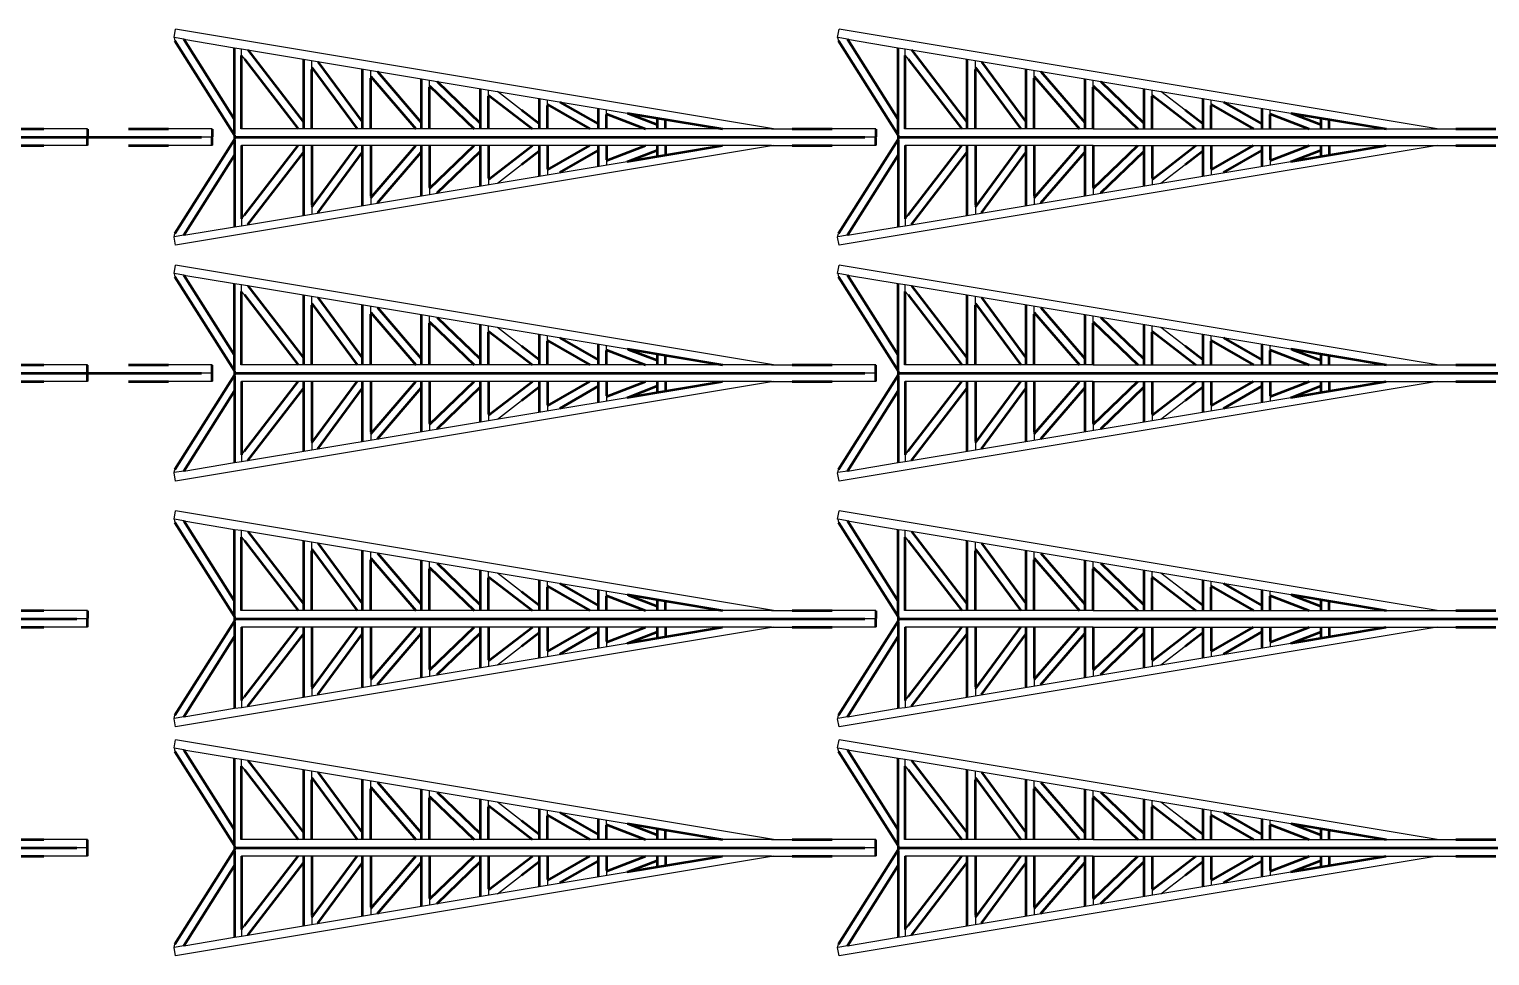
# Model space of a CAD drawing. Header units: centimetres. Extents: x 87 to 195, y 102 to 162.
# Drawn here: x 134.23 to 146.21, y 109.05 to 116.65 of the extents above; entities that cross this region are included whole.
import ezdxf

# ---------------------------------------------------------------- set-up
doc = ezdxf.new("R2010")
doc.units = ezdxf.units.CM

msp = doc.modelspace()

# ---------------------------------------------------------------- linework, layer by layer
for p, q in [((135.418, 116.584), (135.429, 116.651)), ((135.418, 116.584), (135.424, 116.555)), ((135.418, 116.582), (135.418, 116.582)), ((135.497, 116.569), (135.418, 116.582)), ((140.333, 115.834), (135.429, 116.651)), ((135.497, 116.569), (135.914, 116.499)), ((140.859, 116.584), (140.871, 116.651)), ((140.859, 116.584), (140.866, 116.555)), ((140.86, 116.582), (140.86, 116.582)), ((140.939, 116.569), (140.86, 116.582)), ((145.775, 115.834), (140.871, 116.651)), ((140.939, 116.569), (141.356, 116.499)), ((135.914, 116.499), (135.971, 116.491)), ((135.971, 116.436), (135.971, 116.491)), ((135.971, 116.491), (139.134, 115.964)), ((135.971, 116.436), (135.994, 116.406)), ((136.021, 116.483), (136.023, 116.481)), ((141.356, 116.499), (141.413, 116.491)), ((141.413, 116.436), (141.413, 116.491)), ((141.413, 116.491), (144.576, 115.964)), ((141.413, 116.436), (141.436, 116.406)), ((141.463, 116.483), (141.465, 116.481)), ((136.478, 116.405), (136.478, 116.407)), ((136.546, 116.322), (136.546, 116.396)), ((136.595, 116.388), (136.596, 116.385)), ((136.961, 116.325), (136.961, 116.326)), ((137.03, 116.249), (137.03, 116.315)), ((137.083, 116.306), (137.085, 116.304)), ((141.919, 116.405), (141.919, 116.407)), ((141.988, 116.322), (141.988, 116.396)), ((142.036, 116.388), (142.038, 116.385)), ((142.403, 116.325), (142.403, 116.326)), ((142.471, 116.249), (142.471, 116.315)), ((142.524, 116.306), (142.526, 116.304)), ((137.445, 116.244), (137.445, 116.246)), ((137.513, 116.176), (137.513, 116.234)), ((137.573, 116.224), (137.575, 116.222)), ((142.886, 116.244), (142.886, 116.246)), ((142.955, 116.176), (142.955, 116.234)), ((143.015, 116.224), (143.017, 116.222)), ((137.928, 116.163), (137.928, 116.165)), ((137.997, 116.102), (137.997, 116.154)), ((138.069, 116.142), (138.267, 115.989)), ((138.412, 116.083), (138.412, 116.085)), ((138.481, 116.027), (138.481, 116.073)), ((138.577, 116.057), (138.582, 116.054)), ((143.37, 116.163), (143.37, 116.165)), ((143.439, 116.102), (143.439, 116.154)), ((143.51, 116.142), (143.709, 115.989)), ((143.854, 116.083), (143.854, 116.085)), ((143.922, 116.027), (143.922, 116.073)), ((144.019, 116.057), (144.023, 116.054)), ((138.896, 116.002), (138.896, 116.004)), ((138.964, 115.952), (138.964, 115.993)), ((139.134, 115.964), (139.143, 115.961)), ((144.337, 116.002), (144.337, 116.004)), ((144.406, 115.952), (144.406, 115.993)), ((144.576, 115.964), (144.585, 115.961)), ((134.707, 115.834), (134.35, 115.834)), ((134.707, 115.831), (134.707, 115.834)), ((135.73, 115.834), (135.373, 115.834)), ((135.73, 115.831), (135.73, 115.834)), ((135.971, 115.831), (135.971, 115.834)), ((137.388, 115.834), (135.971, 115.834)), ((137.4, 115.834), (137.388, 115.834)), ((140.316, 115.834), (137.4, 115.834)), ((137.513, 115.834), (137.511, 115.834)), ((140.316, 115.834), (140.485, 115.834)), ((141.171, 115.834), (140.814, 115.834)), ((141.171, 115.831), (141.171, 115.834)), ((141.413, 115.831), (141.413, 115.834)), ((142.83, 115.834), (141.413, 115.834)), ((142.841, 115.834), (142.83, 115.834)), ((142.952, 115.834), (142.841, 115.834)), ((142.955, 115.834), (142.952, 115.834)), ((142.955, 115.834), (145.758, 115.834)), ((145.758, 115.834), (145.927, 115.834)), ((134.707, 115.697), (134.35, 115.697)), ((134.707, 115.765), (134.619, 115.765)), ((134.707, 115.768), (134.707, 115.763)), ((134.707, 115.7), (134.707, 115.697)), ((135.73, 115.697), (135.373, 115.697)), ((140.333, 115.697), (135.429, 114.879)), ((135.73, 115.765), (135.642, 115.765)), ((135.73, 115.768), (135.73, 115.763)), ((135.73, 115.7), (135.73, 115.697)), ((135.914, 115.783), (135.914, 115.789)), ((135.914, 115.747), (135.914, 115.742)), ((135.971, 115.7), (135.971, 115.697)), ((137.388, 115.697), (135.971, 115.697)), ((137.4, 115.697), (137.388, 115.697)), ((140.316, 115.697), (137.4, 115.697)), ((137.513, 115.697), (137.511, 115.697)), ((140.316, 115.697), (140.485, 115.697)), ((141.171, 115.697), (140.814, 115.697)), ((145.775, 115.697), (140.871, 114.879)), ((141.171, 115.765), (141.083, 115.765)), ((141.171, 115.768), (141.171, 115.763)), ((141.171, 115.7), (141.171, 115.697)), ((141.356, 115.783), (141.356, 115.789)), ((141.356, 115.747), (141.356, 115.742)), ((141.413, 115.7), (141.413, 115.697)), ((142.83, 115.697), (141.413, 115.697)), ((142.841, 115.697), (142.83, 115.697)), ((142.952, 115.697), (142.841, 115.697)), ((142.955, 115.697), (142.952, 115.697)), ((142.955, 115.697), (145.758, 115.697)), ((145.758, 115.697), (145.927, 115.697)), ((138.964, 115.579), (138.964, 115.538)), ((144.406, 115.579), (144.406, 115.538)), ((135.971, 115.039), (139.134, 115.567)), ((138.069, 115.389), (138.267, 115.542)), ((138.481, 115.504), (138.481, 115.458)), ((138.577, 115.474), (138.582, 115.476)), ((138.896, 115.529), (138.896, 115.527)), ((139.134, 115.567), (139.143, 115.57)), ((141.413, 115.039), (144.576, 115.567)), ((143.51, 115.389), (143.709, 115.542)), ((143.922, 115.504), (143.922, 115.458)), ((144.019, 115.474), (144.023, 115.476)), ((144.337, 115.529), (144.337, 115.527)), ((144.576, 115.567), (144.585, 115.57)), ((137.513, 115.355), (137.513, 115.296)), ((137.928, 115.367), (137.928, 115.366)), ((137.997, 115.429), (137.997, 115.377)), ((138.412, 115.448), (138.412, 115.446)), ((142.955, 115.355), (142.955, 115.296)), ((143.37, 115.367), (143.37, 115.366)), ((143.439, 115.429), (143.439, 115.377)), ((143.854, 115.448), (143.854, 115.446)), ((137.03, 115.282), (137.03, 115.216)), ((137.083, 115.225), (137.085, 115.227)), ((137.445, 115.287), (137.445, 115.285)), ((137.573, 115.306), (137.575, 115.309)), ((142.471, 115.282), (142.471, 115.216)), ((142.524, 115.225), (142.526, 115.227)), ((142.886, 115.287), (142.886, 115.285)), ((143.015, 115.306), (143.017, 115.309)), ((135.971, 115.095), (135.994, 115.125)), ((135.971, 115.095), (135.971, 115.039)), ((136.478, 115.126), (136.478, 115.124)), ((136.546, 115.208), (136.546, 115.135)), ((136.595, 115.143), (136.596, 115.145)), ((136.961, 115.206), (136.961, 115.204)), ((141.413, 115.095), (141.436, 115.125)), ((141.413, 115.095), (141.413, 115.039)), ((141.919, 115.126), (141.919, 115.124)), ((141.988, 115.208), (141.988, 115.135)), ((142.036, 115.143), (142.038, 115.145)), ((142.403, 115.206), (142.403, 115.204)), ((135.418, 114.947), (135.424, 114.976)), ((135.497, 114.962), (135.914, 115.032)), ((135.914, 115.032), (135.971, 115.039)), ((136.021, 115.048), (136.023, 115.05)), ((140.859, 114.947), (140.866, 114.976)), ((140.939, 114.962), (141.356, 115.032)), ((141.356, 115.032), (141.413, 115.039)), ((141.463, 115.048), (141.465, 115.05)), ((135.497, 114.962), (135.418, 114.949)), ((135.418, 114.949), (135.418, 114.949)), ((135.429, 114.879), (135.418, 114.947)), ((140.871, 114.879), (140.859, 114.947)), ((140.939, 114.962), (140.86, 114.949)), ((140.86, 114.949), (140.86, 114.949)), ((135.418, 114.649), (135.429, 114.717)), ((135.418, 114.647), (135.418, 114.647)), ((135.418, 114.647), (135.424, 114.621)), ((135.497, 114.634), (135.418, 114.647)), ((140.333, 113.9), (135.429, 114.717)), ((135.497, 114.634), (135.914, 114.565)), ((140.859, 114.649), (140.871, 114.717)), ((140.86, 114.647), (140.86, 114.647)), ((140.86, 114.647), (140.866, 114.621)), ((140.939, 114.634), (140.86, 114.647)), ((145.775, 113.9), (140.871, 114.717)), ((140.939, 114.634), (141.356, 114.565)), ((135.914, 114.565), (135.971, 114.557)), ((135.971, 114.501), (135.971, 114.557)), ((135.971, 114.557), (139.134, 114.03)), ((135.971, 114.501), (135.994, 114.472)), ((136.021, 114.549), (136.023, 114.546)), ((141.356, 114.565), (141.413, 114.557)), ((141.413, 114.501), (141.413, 114.557)), ((141.413, 114.557), (144.576, 114.03)), ((141.413, 114.501), (141.436, 114.472)), ((141.463, 114.549), (141.465, 114.546)), ((136.478, 114.471), (136.478, 114.473)), ((136.546, 114.388), (136.546, 114.461)), ((136.595, 114.453), (136.596, 114.451)), ((136.961, 114.39), (136.961, 114.392)), ((137.03, 114.315), (137.03, 114.381)), ((141.919, 114.471), (141.919, 114.473)), ((141.988, 114.388), (141.988, 114.461)), ((142.036, 114.453), (142.038, 114.451)), ((142.403, 114.39), (142.403, 114.392)), ((142.471, 114.315), (142.471, 114.381)), ((137.083, 114.372), (137.085, 114.37)), ((137.445, 114.31), (137.445, 114.311)), ((137.513, 114.241), (137.513, 114.3)), ((137.573, 114.29), (137.575, 114.288)), ((142.524, 114.372), (142.526, 114.37)), ((142.886, 114.31), (142.886, 114.311)), ((142.955, 114.241), (142.955, 114.3)), ((143.015, 114.29), (143.017, 114.288)), ((137.928, 114.229), (137.928, 114.231)), ((137.997, 114.167), (137.997, 114.219)), ((138.069, 114.207), (138.267, 114.055)), ((138.412, 114.148), (138.412, 114.15)), ((138.481, 114.093), (138.481, 114.139)), ((143.37, 114.229), (143.37, 114.231)), ((143.439, 114.167), (143.439, 114.219)), ((143.51, 114.207), (143.709, 114.055)), ((143.854, 114.148), (143.854, 114.15)), ((143.922, 114.093), (143.922, 114.139)), ((138.577, 114.123), (138.582, 114.12)), ((138.896, 114.068), (138.896, 114.07)), ((138.964, 114.017), (138.964, 114.058)), ((139.134, 114.03), (139.143, 114.026)), ((144.019, 114.123), (144.023, 114.12)), ((144.337, 114.068), (144.337, 114.07)), ((144.406, 114.017), (144.406, 114.058)), ((144.576, 114.03), (144.585, 114.026)), ((134.707, 113.9), (134.35, 113.9)), ((134.707, 113.897), (134.707, 113.9)), ((135.73, 113.9), (135.373, 113.9)), ((135.73, 113.897), (135.73, 113.9)), ((135.971, 113.897), (135.971, 113.9)), ((137.388, 113.9), (135.971, 113.9)), ((137.4, 113.9), (137.388, 113.9)), ((140.316, 113.9), (137.4, 113.9)), ((137.513, 113.9), (137.511, 113.9)), ((140.316, 113.9), (140.485, 113.9)), ((141.171, 113.9), (140.814, 113.9)), ((141.171, 113.897), (141.171, 113.9)), ((141.413, 113.897), (141.413, 113.9)), ((142.83, 113.9), (141.413, 113.9)), ((142.841, 113.9), (142.83, 113.9)), ((142.952, 113.9), (142.841, 113.9)), ((142.955, 113.9), (142.952, 113.9)), ((142.955, 113.9), (145.758, 113.9)), ((145.758, 113.9), (145.927, 113.9)), ((134.707, 113.831), (134.619, 113.831)), ((134.707, 113.834), (134.707, 113.828)), ((135.73, 113.831), (135.642, 113.831)), ((135.73, 113.834), (135.73, 113.828)), ((135.914, 113.849), (135.914, 113.854)), ((135.914, 113.813), (135.914, 113.808)), ((141.171, 113.831), (141.083, 113.831)), ((141.171, 113.834), (141.171, 113.828)), ((141.356, 113.849), (141.356, 113.854)), ((141.356, 113.813), (141.356, 113.808)), ((134.707, 113.762), (134.35, 113.762)), ((134.707, 113.765), (134.707, 113.762)), ((135.73, 113.762), (135.373, 113.762)), ((140.333, 113.762), (135.429, 112.945)), ((135.73, 113.765), (135.73, 113.762)), ((135.971, 113.765), (135.971, 113.762)), ((137.388, 113.762), (135.971, 113.762)), ((137.4, 113.762), (137.388, 113.762)), ((140.316, 113.762), (137.4, 113.762)), ((137.513, 113.762), (137.511, 113.762)), ((140.316, 113.762), (140.485, 113.762)), ((141.171, 113.762), (140.814, 113.762)), ((145.775, 113.762), (140.871, 112.945)), ((141.171, 113.765), (141.171, 113.762)), ((141.413, 113.765), (141.413, 113.762)), ((142.83, 113.762), (141.413, 113.762)), ((142.841, 113.762), (142.83, 113.762)), ((142.952, 113.762), (142.841, 113.762)), ((142.955, 113.762), (142.952, 113.762)), ((142.955, 113.762), (145.758, 113.762)), ((145.758, 113.762), (145.927, 113.762)), ((135.971, 113.105), (139.134, 113.632)), ((138.069, 113.454), (138.267, 113.607)), ((138.481, 113.569), (138.481, 113.523)), ((138.577, 113.539), (138.582, 113.542)), ((138.896, 113.594), (138.896, 113.592)), ((138.964, 113.645), (138.964, 113.604)), ((139.134, 113.632), (139.143, 113.635)), ((141.413, 113.105), (144.576, 113.632)), ((143.51, 113.454), (143.709, 113.607)), ((143.922, 113.569), (143.922, 113.523)), ((144.019, 113.539), (144.023, 113.542)), ((144.337, 113.594), (144.337, 113.592)), ((144.406, 113.645), (144.406, 113.604)), ((144.576, 113.632), (144.585, 113.635)), ((137.513, 113.421), (137.513, 113.362)), ((137.928, 113.433), (137.928, 113.431)), ((137.997, 113.495), (137.997, 113.443)), ((138.412, 113.514), (138.412, 113.512)), ((142.955, 113.421), (142.955, 113.362)), ((143.37, 113.433), (143.37, 113.431)), ((143.439, 113.495), (143.439, 113.443)), ((143.854, 113.514), (143.854, 113.512)), ((137.03, 113.347), (137.03, 113.281)), ((137.445, 113.352), (137.445, 113.351)), ((137.573, 113.372), (137.575, 113.374)), ((142.471, 113.347), (142.471, 113.281)), ((142.886, 113.352), (142.886, 113.351)), ((143.015, 113.372), (143.017, 113.374)), ((135.971, 113.161), (135.994, 113.19)), ((136.478, 113.191), (136.478, 113.189)), ((136.546, 113.274), (136.546, 113.201)), ((136.595, 113.209), (136.596, 113.211)), ((136.961, 113.272), (136.961, 113.27)), ((137.083, 113.29), (137.085, 113.292)), ((141.413, 113.161), (141.436, 113.19)), ((141.919, 113.191), (141.919, 113.189)), ((141.988, 113.274), (141.988, 113.201)), ((142.036, 113.209), (142.038, 113.211)), ((142.403, 113.272), (142.403, 113.27)), ((142.524, 113.29), (142.526, 113.292)), ((135.497, 113.028), (135.914, 113.097)), ((135.914, 113.097), (135.971, 113.105)), ((135.971, 113.161), (135.971, 113.105)), ((136.021, 113.113), (136.023, 113.115)), ((140.939, 113.028), (141.356, 113.097)), ((141.356, 113.097), (141.413, 113.105)), ((141.413, 113.161), (141.413, 113.105)), ((141.463, 113.113), (141.465, 113.115)), ((135.418, 113.015), (135.424, 113.041)), ((135.497, 113.028), (135.418, 113.015)), ((135.418, 113.015), (135.418, 113.015)), ((135.429, 112.945), (135.418, 113.013)), ((140.871, 112.945), (140.859, 113.013)), ((140.86, 113.015), (140.866, 113.041)), ((140.939, 113.028), (140.86, 113.015)), ((140.86, 113.015), (140.86, 113.015)), ((135.418, 112.634), (135.429, 112.702)), ((140.333, 111.884), (135.429, 112.702)), ((140.859, 112.634), (140.871, 112.702)), ((145.775, 111.884), (140.871, 112.702)), ((135.418, 112.632), (135.418, 112.632)), ((135.418, 112.632), (135.424, 112.605)), ((135.497, 112.619), (135.418, 112.632)), ((135.497, 112.619), (135.914, 112.549)), ((140.86, 112.632), (140.86, 112.632)), ((140.86, 112.632), (140.866, 112.605)), ((140.939, 112.619), (140.86, 112.632)), ((140.939, 112.619), (141.356, 112.549)), ((135.914, 112.549), (135.971, 112.542)), ((135.971, 112.486), (135.971, 112.542)), ((135.971, 112.542), (139.134, 112.015)), ((135.971, 112.486), (135.994, 112.456)), ((136.021, 112.533), (136.023, 112.531)), ((141.356, 112.549), (141.413, 112.542)), ((141.413, 112.486), (141.413, 112.542)), ((141.413, 112.542), (144.576, 112.015)), ((141.413, 112.486), (141.436, 112.456)), ((141.463, 112.533), (141.465, 112.531)), ((136.478, 112.455), (136.478, 112.457)), ((136.546, 112.373), (136.546, 112.446)), ((136.595, 112.438), (136.596, 112.436)), ((136.961, 112.375), (136.961, 112.377)), ((137.03, 112.3), (137.03, 112.365)), ((137.083, 112.356), (137.085, 112.354)), ((141.919, 112.455), (141.919, 112.457)), ((141.988, 112.373), (141.988, 112.446)), ((142.036, 112.438), (142.038, 112.436)), ((142.403, 112.375), (142.403, 112.377)), ((142.471, 112.3), (142.471, 112.365)), ((142.524, 112.356), (142.526, 112.354)), ((137.445, 112.294), (137.445, 112.296)), ((137.513, 112.226), (137.513, 112.285)), ((137.573, 112.275), (137.575, 112.272)), ((142.886, 112.294), (142.886, 112.296)), ((142.955, 112.226), (142.955, 112.285)), ((143.015, 112.275), (143.017, 112.272)), ((137.928, 112.214), (137.928, 112.216)), ((137.997, 112.152), (137.997, 112.204)), ((138.069, 112.192), (138.267, 112.039)), ((138.412, 112.133), (138.412, 112.135)), ((138.481, 112.077), (138.481, 112.123)), ((138.577, 112.107), (138.582, 112.105)), ((143.37, 112.214), (143.37, 112.216)), ((143.439, 112.152), (143.439, 112.204)), ((143.51, 112.192), (143.709, 112.039)), ((143.854, 112.133), (143.854, 112.135)), ((143.922, 112.077), (143.922, 112.123)), ((144.019, 112.107), (144.023, 112.105)), ((138.896, 112.052), (138.896, 112.054)), ((138.964, 112.002), (138.964, 112.043)), ((139.134, 112.015), (139.143, 112.011)), ((144.337, 112.052), (144.337, 112.054)), ((144.406, 112.002), (144.406, 112.043)), ((144.576, 112.015), (144.585, 112.011)), ((134.707, 111.884), (134.35, 111.884)), ((134.707, 111.881), (134.707, 111.884)), ((135.971, 111.881), (135.971, 111.884)), ((137.388, 111.884), (135.971, 111.884)), ((137.4, 111.884), (137.388, 111.884)), ((140.316, 111.884), (137.4, 111.884)), ((137.513, 111.884), (137.511, 111.884)), ((140.316, 111.884), (140.485, 111.884)), ((141.171, 111.884), (140.814, 111.884)), ((141.171, 111.881), (141.171, 111.884)), ((141.413, 111.881), (141.413, 111.884)), ((142.83, 111.884), (141.413, 111.884)), ((142.841, 111.884), (142.83, 111.884)), ((142.952, 111.884), (142.841, 111.884)), ((142.955, 111.884), (142.952, 111.884)), ((142.955, 111.884), (145.758, 111.884)), ((145.758, 111.884), (145.927, 111.884)), ((134.707, 111.747), (134.35, 111.747)), ((134.707, 111.816), (134.619, 111.816)), ((134.707, 111.818), (134.707, 111.813)), ((134.707, 111.75), (134.707, 111.747)), ((140.333, 111.747), (135.429, 110.93)), ((135.914, 111.834), (135.914, 111.839)), ((135.914, 111.798), (135.914, 111.792)), ((135.971, 111.75), (135.971, 111.747)), ((137.388, 111.747), (135.971, 111.747)), ((137.4, 111.747), (137.388, 111.747)), ((140.316, 111.747), (137.4, 111.747)), ((137.513, 111.747), (137.511, 111.747)), ((140.316, 111.747), (140.485, 111.747)), ((141.171, 111.747), (140.814, 111.747)), ((145.775, 111.747), (140.871, 110.93)), ((141.171, 111.816), (141.083, 111.816)), ((141.171, 111.818), (141.171, 111.813)), ((141.171, 111.75), (141.171, 111.747)), ((141.356, 111.834), (141.356, 111.839)), ((141.356, 111.798), (141.356, 111.792)), ((141.413, 111.75), (141.413, 111.747)), ((142.83, 111.747), (141.413, 111.747)), ((142.841, 111.747), (142.83, 111.747)), ((142.952, 111.747), (142.841, 111.747)), ((142.955, 111.747), (142.952, 111.747)), ((142.955, 111.747), (145.758, 111.747)), ((145.758, 111.747), (145.927, 111.747)), ((138.964, 111.63), (138.964, 111.588)), ((144.406, 111.63), (144.406, 111.588)), ((135.971, 111.09), (139.134, 111.617)), ((138.069, 111.439), (138.267, 111.592)), ((138.481, 111.554), (138.481, 111.508)), ((138.577, 111.524), (138.582, 111.527)), ((138.896, 111.579), (138.896, 111.577)), ((139.134, 111.617), (139.143, 111.62)), ((141.413, 111.09), (144.576, 111.617)), ((143.51, 111.439), (143.709, 111.592)), ((143.922, 111.554), (143.922, 111.508)), ((144.019, 111.524), (144.023, 111.527)), ((144.337, 111.579), (144.337, 111.577)), ((144.576, 111.617), (144.585, 111.62)), ((137.513, 111.405), (137.513, 111.347)), ((137.928, 111.418), (137.928, 111.416)), ((137.997, 111.479), (137.997, 111.427)), ((138.412, 111.498), (138.412, 111.496)), ((142.955, 111.405), (142.955, 111.347)), ((143.37, 111.418), (143.37, 111.416)), ((143.439, 111.479), (143.439, 111.427)), ((143.854, 111.498), (143.854, 111.496)), ((137.03, 111.332), (137.03, 111.266)), ((137.083, 111.275), (137.085, 111.277)), ((137.445, 111.337), (137.445, 111.335)), ((137.573, 111.357), (137.575, 111.359)), ((142.471, 111.332), (142.471, 111.266)), ((142.524, 111.275), (142.526, 111.277)), ((142.886, 111.337), (142.886, 111.335)), ((143.015, 111.357), (143.017, 111.359)), ((135.971, 111.145), (135.994, 111.175)), ((135.971, 111.145), (135.971, 111.09)), ((136.478, 111.176), (136.478, 111.174)), ((136.546, 111.259), (136.546, 111.185)), ((136.595, 111.194), (136.596, 111.196)), ((136.961, 111.257), (136.961, 111.255)), ((141.413, 111.145), (141.436, 111.175)), ((141.413, 111.145), (141.413, 111.09)), ((141.919, 111.176), (141.919, 111.174)), ((141.988, 111.259), (141.988, 111.185)), ((142.036, 111.194), (142.038, 111.196)), ((142.403, 111.257), (142.403, 111.255)), ((135.418, 110.999), (135.424, 111.026)), ((135.497, 111.012), (135.914, 111.082)), ((135.914, 111.082), (135.971, 111.09)), ((136.021, 111.098), (136.023, 111.1)), ((140.86, 110.999), (140.866, 111.026)), ((140.939, 111.012), (141.356, 111.082)), ((141.356, 111.082), (141.413, 111.09)), ((141.463, 111.098), (141.465, 111.1)), ((135.497, 111.012), (135.418, 110.999)), ((135.418, 110.999), (135.418, 110.999)), ((135.429, 110.93), (135.418, 110.997)), ((140.871, 110.93), (140.859, 110.997)), ((140.939, 111.012), (140.86, 110.999)), ((140.86, 110.999), (140.86, 110.999)), ((135.418, 110.757), (135.429, 110.825)), ((140.333, 110.007), (135.429, 110.825)), ((140.859, 110.757), (140.871, 110.825)), ((145.775, 110.007), (140.871, 110.825)), ((135.418, 110.757), (135.424, 110.728)), ((135.418, 110.755), (135.418, 110.755)), ((135.497, 110.742), (135.418, 110.755)), ((135.497, 110.742), (135.914, 110.672)), ((135.914, 110.672), (135.971, 110.665)), ((135.971, 110.609), (135.971, 110.665)), ((135.971, 110.665), (139.134, 110.137)), ((140.859, 110.757), (140.866, 110.728)), ((140.86, 110.755), (140.86, 110.755)), ((140.939, 110.742), (140.86, 110.755)), ((140.939, 110.742), (141.356, 110.672)), ((141.356, 110.672), (141.413, 110.665)), ((141.413, 110.609), (141.413, 110.665)), ((141.413, 110.665), (144.576, 110.137)), ((135.971, 110.609), (135.994, 110.579)), ((136.021, 110.656), (136.023, 110.654)), ((136.478, 110.578), (136.478, 110.58)), ((136.546, 110.496), (136.546, 110.569)), ((136.595, 110.561), (136.596, 110.559)), ((141.413, 110.609), (141.436, 110.579)), ((141.463, 110.656), (141.465, 110.654)), ((141.919, 110.578), (141.919, 110.58)), ((141.988, 110.496), (141.988, 110.569)), ((142.036, 110.561), (142.038, 110.559)), ((136.961, 110.498), (136.961, 110.5)), ((137.03, 110.422), (137.03, 110.488)), ((137.083, 110.479), (137.085, 110.477)), ((142.403, 110.498), (142.403, 110.5)), ((142.471, 110.422), (142.471, 110.488)), ((142.524, 110.479), (142.526, 110.477)), ((137.445, 110.417), (137.445, 110.419)), ((137.513, 110.349), (137.513, 110.408)), ((137.573, 110.398), (137.575, 110.395)), ((137.928, 110.337), (137.928, 110.338)), ((137.997, 110.275), (137.997, 110.327)), ((138.069, 110.315), (138.267, 110.162)), ((142.886, 110.417), (142.886, 110.419)), ((142.955, 110.349), (142.955, 110.408)), ((143.015, 110.398), (143.017, 110.395)), ((143.37, 110.337), (143.37, 110.338)), ((143.439, 110.275), (143.439, 110.327)), ((143.51, 110.315), (143.709, 110.162)), ((138.412, 110.256), (138.412, 110.258)), ((138.481, 110.2), (138.481, 110.246)), ((138.577, 110.23), (138.582, 110.228)), ((143.854, 110.256), (143.854, 110.258)), ((143.922, 110.2), (143.922, 110.246)), ((144.019, 110.23), (144.023, 110.228)), ((138.896, 110.175), (138.896, 110.177)), ((138.964, 110.125), (138.964, 110.166)), ((139.134, 110.137), (139.143, 110.134)), ((144.337, 110.175), (144.337, 110.177)), ((144.406, 110.125), (144.406, 110.166)), ((144.576, 110.137), (144.585, 110.134)), ((134.707, 110.007), (134.35, 110.007)), ((134.707, 110.004), (134.707, 110.007)), ((135.914, 109.957), (135.914, 109.962)), ((135.971, 110.004), (135.971, 110.007)), ((137.388, 110.007), (135.971, 110.007)), ((137.4, 110.007), (137.388, 110.007)), ((140.316, 110.007), (137.4, 110.007)), ((137.513, 110.007), (137.511, 110.007)), ((140.316, 110.007), (140.485, 110.007)), ((141.171, 110.007), (140.814, 110.007)), ((141.171, 110.004), (141.171, 110.007)), ((141.356, 109.957), (141.356, 109.962)), ((141.413, 110.004), (141.413, 110.007)), ((142.83, 110.007), (141.413, 110.007)), ((142.841, 110.007), (142.83, 110.007)), ((142.952, 110.007), (142.841, 110.007)), ((142.955, 110.007), (142.952, 110.007)), ((142.955, 110.007), (145.758, 110.007)), ((145.758, 110.007), (145.927, 110.007)), ((134.707, 109.87), (134.35, 109.87)), ((134.707, 109.939), (134.619, 109.939)), ((134.707, 109.941), (134.707, 109.936)), ((134.707, 109.873), (134.707, 109.87)), ((140.333, 109.87), (135.429, 109.053)), ((135.914, 109.921), (135.914, 109.915)), ((135.971, 109.873), (135.971, 109.87)), ((137.388, 109.87), (135.971, 109.87)), ((137.4, 109.87), (137.388, 109.87)), ((140.316, 109.87), (137.4, 109.87)), ((137.513, 109.87), (137.511, 109.87)), ((140.316, 109.87), (140.485, 109.87)), ((141.171, 109.87), (140.814, 109.87)), ((145.775, 109.87), (140.871, 109.053)), ((141.171, 109.939), (141.083, 109.939)), ((141.171, 109.941), (141.171, 109.936)), ((141.171, 109.873), (141.171, 109.87)), ((141.356, 109.921), (141.356, 109.915)), ((141.413, 109.873), (141.413, 109.87)), ((142.83, 109.87), (141.413, 109.87)), ((142.841, 109.87), (142.83, 109.87)), ((142.952, 109.87), (142.841, 109.87)), ((142.955, 109.87), (142.952, 109.87)), ((142.955, 109.87), (145.758, 109.87)), ((145.758, 109.87), (145.927, 109.87)), ((135.971, 109.213), (139.134, 109.74)), ((138.069, 109.562), (138.267, 109.715)), ((138.964, 109.752), (138.964, 109.711)), ((139.134, 109.74), (139.143, 109.743)), ((141.413, 109.213), (144.576, 109.74)), ((143.51, 109.562), (143.709, 109.715)), ((144.406, 109.752), (144.406, 109.711)), ((144.576, 109.74), (144.585, 109.743)), ((137.997, 109.602), (137.997, 109.55)), ((138.412, 109.621), (138.412, 109.619)), ((138.481, 109.677), (138.481, 109.631)), ((138.577, 109.647), (138.582, 109.65)), ((138.896, 109.702), (138.896, 109.7)), ((143.439, 109.602), (143.439, 109.55)), ((143.854, 109.621), (143.854, 109.619)), ((143.922, 109.677), (143.922, 109.631)), ((144.019, 109.647), (144.023, 109.65)), ((144.337, 109.702), (144.337, 109.7)), ((137.513, 109.528), (137.513, 109.47)), ((137.573, 109.48), (137.575, 109.482)), ((137.928, 109.541), (137.928, 109.539)), ((142.955, 109.528), (142.955, 109.47)), ((143.015, 109.48), (143.017, 109.482)), ((143.37, 109.541), (143.37, 109.539)), ((136.546, 109.382), (136.546, 109.308)), ((136.961, 109.379), (136.961, 109.378)), ((137.03, 109.455), (137.03, 109.389)), ((137.083, 109.398), (137.085, 109.4)), ((137.445, 109.46), (137.445, 109.458)), ((141.988, 109.382), (141.988, 109.308)), ((142.403, 109.379), (142.403, 109.378)), ((142.471, 109.455), (142.471, 109.389)), ((142.524, 109.398), (142.526, 109.4)), ((142.886, 109.46), (142.886, 109.458)), ((135.971, 109.268), (135.994, 109.298)), ((135.971, 109.268), (135.971, 109.213)), ((136.478, 109.299), (136.478, 109.297)), ((136.595, 109.316), (136.596, 109.319)), ((141.413, 109.268), (141.436, 109.298)), ((141.413, 109.268), (141.413, 109.213)), ((141.919, 109.299), (141.919, 109.297)), ((142.036, 109.316), (142.038, 109.319)), ((135.418, 109.12), (135.424, 109.149)), ((135.497, 109.135), (135.418, 109.122)), ((135.418, 109.122), (135.418, 109.122)), ((135.429, 109.053), (135.418, 109.12)), ((135.497, 109.135), (135.914, 109.205)), ((135.914, 109.205), (135.971, 109.213)), ((136.021, 109.221), (136.023, 109.223)), ((140.859, 109.12), (140.866, 109.149)), ((140.871, 109.053), (140.859, 109.12)), ((140.939, 109.135), (140.86, 109.122)), ((140.86, 109.122), (140.86, 109.122)), ((140.939, 109.135), (141.356, 109.205)), ((141.356, 109.205), (141.413, 109.213)), ((141.463, 109.221), (141.465, 109.223))]:
    msp.add_line(p, q)
at = {"lineweight": 50}
for p, q in [((135.424, 116.555), (135.914, 115.783)), ((135.497, 116.569), (135.914, 115.911)), ((140.866, 116.555), (141.356, 115.783)), ((140.939, 116.569), (141.356, 115.911)), ((135.914, 115.789), (135.914, 116.499)), ((135.971, 115.834), (135.971, 116.436)), ((136.023, 116.481), (136.478, 115.89)), ((141.356, 115.789), (141.356, 116.499)), ((141.413, 115.834), (141.413, 116.436)), ((141.465, 116.481), (141.919, 115.89)), ((135.994, 116.406), (136.434, 115.834)), ((136.478, 116.405), (136.478, 115.834)), ((136.546, 116.338), (136.919, 115.834)), ((136.546, 115.834), (136.546, 116.322)), ((136.596, 116.385), (136.961, 115.892)), ((136.961, 116.325), (136.961, 115.834)), ((137.085, 116.304), (137.445, 115.886)), ((141.436, 116.406), (141.876, 115.834)), ((141.919, 116.405), (141.919, 115.834)), ((141.988, 116.338), (142.36, 115.834)), ((141.988, 115.834), (141.988, 116.322)), ((142.038, 116.385), (142.403, 115.892)), ((142.403, 116.325), (142.403, 115.834)), ((142.526, 116.304), (142.886, 115.886)), ((137.03, 116.263), (137.4, 115.834)), ((137.03, 115.834), (137.03, 116.249)), ((137.445, 116.244), (137.445, 115.834)), ((137.513, 116.187), (137.879, 115.834)), ((137.513, 115.834), (137.513, 116.176)), ((137.575, 116.222), (137.928, 115.882)), ((142.471, 116.263), (142.841, 115.834)), ((142.471, 115.834), (142.471, 116.249)), ((142.886, 116.244), (142.886, 115.834)), ((142.955, 116.187), (143.321, 115.834)), ((142.955, 115.834), (142.955, 116.176)), ((143.017, 116.222), (143.37, 115.882)), ((137.928, 116.163), (137.928, 115.834)), ((137.997, 116.111), (138.356, 115.834)), ((137.997, 115.834), (137.997, 116.102)), ((138.412, 116.083), (138.412, 115.834)), ((138.582, 116.054), (138.896, 115.874)), ((143.37, 116.163), (143.37, 115.834)), ((143.439, 116.111), (143.797, 115.834)), ((143.439, 115.834), (143.439, 116.102)), ((143.854, 116.083), (143.854, 115.834)), ((144.023, 116.054), (144.337, 115.874)), ((138.267, 115.989), (138.412, 115.877)), ((138.481, 116.034), (138.827, 115.834)), ((138.481, 115.834), (138.481, 116.027)), ((138.896, 116.002), (138.896, 115.834)), ((138.964, 115.956), (139.283, 115.834)), ((138.964, 115.834), (138.964, 115.952)), ((139.134, 115.964), (139.916, 115.834)), ((139.143, 115.961), (139.379, 115.871)), ((143.709, 115.989), (143.854, 115.877)), ((143.922, 116.034), (144.269, 115.834)), ((143.922, 115.834), (143.922, 116.027)), ((144.337, 116.002), (144.337, 115.834)), ((144.406, 115.956), (144.725, 115.834)), ((144.406, 115.834), (144.406, 115.952)), ((144.576, 115.964), (145.358, 115.834)), ((144.585, 115.961), (144.821, 115.871)), ((134.022, 115.834), (134.35, 115.834)), ((134.707, 115.831), (134.707, 115.768)), ((135.044, 115.834), (135.373, 115.834)), ((135.73, 115.831), (135.73, 115.768)), ((139.379, 115.923), (139.379, 115.834)), ((139.448, 115.834), (139.448, 115.912)), ((140.485, 115.834), (140.814, 115.834)), ((141.171, 115.831), (141.171, 115.768)), ((144.821, 115.923), (144.821, 115.834)), ((144.889, 115.834), (144.889, 115.912)), ((145.927, 115.834), (146.256, 115.834)), ((129.45, 115.765), (135.642, 115.765)), ((134.022, 115.697), (134.35, 115.697)), ((134.707, 115.7), (134.707, 115.763)), ((135.044, 115.697), (135.373, 115.697)), ((135.424, 114.976), (135.914, 115.747)), ((135.73, 115.7), (135.73, 115.763)), ((135.914, 115.783), (135.914, 115.747)), ((135.914, 115.765), (141.083, 115.765)), ((135.914, 115.742), (135.914, 115.032)), ((135.971, 115.697), (135.971, 115.095)), ((135.994, 115.125), (136.434, 115.697)), ((136.478, 115.697), (136.478, 115.126)), ((136.546, 115.697), (136.546, 115.208)), ((136.546, 115.193), (136.919, 115.697)), ((136.961, 115.697), (136.961, 115.206)), ((137.03, 115.697), (137.03, 115.282)), ((137.03, 115.268), (137.4, 115.697)), ((137.445, 115.697), (137.445, 115.287)), ((137.513, 115.697), (137.513, 115.355)), ((137.513, 115.344), (137.879, 115.697)), ((137.928, 115.697), (137.928, 115.367)), ((137.997, 115.697), (137.997, 115.429)), ((137.997, 115.42), (138.356, 115.697)), ((138.412, 115.697), (138.412, 115.448)), ((138.481, 115.497), (138.827, 115.697)), ((138.481, 115.697), (138.481, 115.504)), ((138.896, 115.697), (138.896, 115.529)), ((138.964, 115.697), (138.964, 115.579)), ((138.964, 115.575), (139.283, 115.697)), ((139.134, 115.567), (139.916, 115.697)), ((139.379, 115.697), (139.379, 115.607)), ((139.448, 115.697), (139.448, 115.619)), ((140.485, 115.697), (140.814, 115.697)), ((140.866, 114.976), (141.356, 115.747)), ((141.171, 115.7), (141.171, 115.763)), ((141.356, 115.783), (141.356, 115.747)), ((141.356, 115.765), (146.525, 115.765)), ((141.356, 115.742), (141.356, 115.032)), ((141.413, 115.697), (141.413, 115.095)), ((141.436, 115.125), (141.876, 115.697)), ((141.919, 115.697), (141.919, 115.126)), ((141.988, 115.697), (141.988, 115.208)), ((141.988, 115.193), (142.36, 115.697)), ((142.403, 115.697), (142.403, 115.206)), ((142.471, 115.697), (142.471, 115.282)), ((142.471, 115.268), (142.841, 115.697)), ((142.886, 115.697), (142.886, 115.287)), ((142.955, 115.697), (142.955, 115.355)), ((142.955, 115.344), (143.321, 115.697)), ((143.37, 115.697), (143.37, 115.367)), ((143.439, 115.697), (143.439, 115.429)), ((143.439, 115.42), (143.797, 115.697)), ((143.854, 115.697), (143.854, 115.448)), ((143.922, 115.497), (144.269, 115.697)), ((143.922, 115.697), (143.922, 115.504)), ((144.337, 115.697), (144.337, 115.529)), ((144.406, 115.697), (144.406, 115.579)), ((144.406, 115.575), (144.725, 115.697)), ((144.576, 115.567), (145.358, 115.697)), ((144.821, 115.697), (144.821, 115.607)), ((144.889, 115.697), (144.889, 115.619)), ((145.927, 115.697), (146.256, 115.697)), ((135.497, 114.962), (135.914, 115.619)), ((136.023, 115.05), (136.478, 115.641)), ((136.596, 115.145), (136.961, 115.639)), ((137.085, 115.227), (137.445, 115.644)), ((137.575, 115.309), (137.928, 115.649)), ((138.267, 115.542), (138.412, 115.654)), ((138.582, 115.476), (138.896, 115.657)), ((139.143, 115.57), (139.379, 115.66)), ((140.939, 114.962), (141.356, 115.619)), ((141.465, 115.05), (141.919, 115.641)), ((142.038, 115.145), (142.403, 115.639)), ((142.526, 115.227), (142.886, 115.644)), ((143.017, 115.309), (143.37, 115.649)), ((143.709, 115.542), (143.854, 115.654)), ((144.023, 115.476), (144.337, 115.657)), ((144.585, 115.57), (144.821, 115.66)), ((135.424, 114.621), (135.914, 113.849)), ((135.497, 114.634), (135.914, 113.977)), ((140.866, 114.621), (141.356, 113.849)), ((140.939, 114.634), (141.356, 113.977)), ((135.914, 113.854), (135.914, 114.565)), ((135.971, 113.9), (135.971, 114.501)), ((136.023, 114.546), (136.478, 113.956)), ((141.356, 113.854), (141.356, 114.565)), ((141.413, 113.9), (141.413, 114.501)), ((141.465, 114.546), (141.919, 113.956)), ((135.994, 114.472), (136.434, 113.9)), ((136.478, 114.471), (136.478, 113.9)), ((136.546, 114.403), (136.919, 113.9)), ((136.546, 113.9), (136.546, 114.388)), ((136.596, 114.451), (136.961, 113.957)), ((136.961, 114.39), (136.961, 113.9)), ((141.436, 114.472), (141.876, 113.9)), ((141.919, 114.471), (141.919, 113.9)), ((141.988, 114.403), (142.36, 113.9)), ((141.988, 113.9), (141.988, 114.388)), ((142.038, 114.451), (142.403, 113.957)), ((142.403, 114.39), (142.403, 113.9)), ((137.03, 114.328), (137.4, 113.9)), ((137.03, 113.9), (137.03, 114.315)), ((137.085, 114.37), (137.445, 113.952)), ((137.445, 114.31), (137.445, 113.9)), ((137.575, 114.288), (137.928, 113.947)), ((142.471, 114.328), (142.841, 113.9)), ((142.471, 113.9), (142.471, 114.315)), ((142.526, 114.37), (142.886, 113.952)), ((142.886, 114.31), (142.886, 113.9)), ((143.017, 114.288), (143.37, 113.947)), ((137.513, 114.252), (137.879, 113.9)), ((137.513, 113.9), (137.513, 114.241)), ((137.928, 114.229), (137.928, 113.9)), ((137.997, 114.176), (138.356, 113.9)), ((137.997, 113.9), (137.997, 114.167)), ((138.412, 114.148), (138.412, 113.9)), ((142.955, 114.252), (143.321, 113.9)), ((142.955, 113.9), (142.955, 114.241)), ((143.37, 114.229), (143.37, 113.9)), ((143.439, 114.176), (143.797, 113.9)), ((143.439, 113.9), (143.439, 114.167)), ((143.854, 114.148), (143.854, 113.9)), ((138.267, 114.055), (138.412, 113.943)), ((138.481, 114.099), (138.827, 113.9)), ((138.481, 113.9), (138.481, 114.093)), ((138.582, 114.12), (138.896, 113.939)), ((138.896, 114.068), (138.896, 113.9)), ((138.964, 114.021), (139.283, 113.9)), ((138.964, 113.9), (138.964, 114.017)), ((139.134, 114.03), (139.916, 113.9)), ((139.143, 114.026), (139.379, 113.936)), ((143.709, 114.055), (143.854, 113.943)), ((143.922, 114.099), (144.269, 113.9)), ((143.922, 113.9), (143.922, 114.093)), ((144.023, 114.12), (144.337, 113.939)), ((144.337, 114.068), (144.337, 113.9)), ((144.406, 114.021), (144.725, 113.9)), ((144.406, 113.9), (144.406, 114.017)), ((144.576, 114.03), (145.358, 113.9)), ((144.585, 114.026), (144.821, 113.936)), ((134.022, 113.9), (134.35, 113.9)), ((135.044, 113.9), (135.373, 113.9)), ((139.379, 113.989), (139.379, 113.9)), ((139.448, 113.9), (139.448, 113.978)), ((140.485, 113.9), (140.814, 113.9)), ((144.821, 113.989), (144.821, 113.9)), ((144.889, 113.9), (144.889, 113.978)), ((145.927, 113.9), (146.256, 113.9)), ((129.45, 113.831), (135.642, 113.831)), ((134.707, 113.765), (134.707, 113.897)), ((135.424, 113.041), (135.914, 113.813)), ((135.73, 113.765), (135.73, 113.897)), ((135.914, 113.849), (135.914, 113.813)), ((135.914, 113.831), (141.083, 113.831)), ((135.914, 113.808), (135.914, 113.097)), ((140.866, 113.041), (141.356, 113.813)), ((141.171, 113.765), (141.171, 113.897)), ((141.356, 113.849), (141.356, 113.813)), ((141.356, 113.831), (146.525, 113.831)), ((141.356, 113.808), (141.356, 113.097)), ((134.022, 113.762), (134.35, 113.762)), ((135.044, 113.762), (135.373, 113.762)), ((135.497, 113.028), (135.914, 113.685)), ((135.971, 113.762), (135.971, 113.161)), ((135.994, 113.19), (136.434, 113.762)), ((136.023, 113.115), (136.478, 113.706)), ((136.478, 113.762), (136.478, 113.191)), ((136.546, 113.762), (136.546, 113.274)), ((136.546, 113.258), (136.919, 113.762)), ((136.596, 113.211), (136.961, 113.705)), ((136.961, 113.762), (136.961, 113.272)), ((137.03, 113.762), (137.03, 113.347)), ((137.03, 113.334), (137.4, 113.762)), ((137.085, 113.292), (137.445, 113.71)), ((137.445, 113.762), (137.445, 113.352)), ((137.513, 113.762), (137.513, 113.421)), ((137.513, 113.41), (137.879, 113.762)), ((137.575, 113.374), (137.928, 113.715)), ((137.928, 113.762), (137.928, 113.433)), ((137.997, 113.762), (137.997, 113.495)), ((137.997, 113.486), (138.356, 113.762)), ((138.267, 113.607), (138.412, 113.719)), ((138.412, 113.762), (138.412, 113.514)), ((138.481, 113.563), (138.827, 113.762)), ((138.481, 113.762), (138.481, 113.569)), ((138.582, 113.542), (138.896, 113.723)), ((138.896, 113.762), (138.896, 113.594)), ((138.964, 113.762), (138.964, 113.645)), ((138.964, 113.64), (139.283, 113.762)), ((139.134, 113.632), (139.916, 113.762)), ((139.143, 113.635), (139.379, 113.726)), ((139.379, 113.762), (139.379, 113.673)), ((139.448, 113.762), (139.448, 113.684)), ((140.485, 113.762), (140.814, 113.762)), ((140.939, 113.028), (141.356, 113.685)), ((141.413, 113.762), (141.413, 113.161)), ((141.436, 113.19), (141.876, 113.762)), ((141.465, 113.115), (141.919, 113.706)), ((141.919, 113.762), (141.919, 113.191)), ((141.988, 113.762), (141.988, 113.274)), ((141.988, 113.258), (142.36, 113.762)), ((142.038, 113.211), (142.403, 113.705)), ((142.403, 113.762), (142.403, 113.272)), ((142.471, 113.762), (142.471, 113.347)), ((142.471, 113.334), (142.841, 113.762)), ((142.526, 113.292), (142.886, 113.71)), ((142.886, 113.762), (142.886, 113.352)), ((142.955, 113.762), (142.955, 113.421)), ((142.955, 113.41), (143.321, 113.762)), ((143.017, 113.374), (143.37, 113.715)), ((143.37, 113.762), (143.37, 113.433)), ((143.439, 113.762), (143.439, 113.495)), ((143.439, 113.486), (143.797, 113.762)), ((143.709, 113.607), (143.854, 113.719)), ((143.854, 113.762), (143.854, 113.514)), ((143.922, 113.563), (144.269, 113.762)), ((143.922, 113.762), (143.922, 113.569)), ((144.023, 113.542), (144.337, 113.723)), ((144.337, 113.762), (144.337, 113.594)), ((144.406, 113.762), (144.406, 113.645)), ((144.406, 113.64), (144.725, 113.762)), ((144.576, 113.632), (145.358, 113.762)), ((144.585, 113.635), (144.821, 113.726)), ((144.821, 113.762), (144.821, 113.673)), ((144.889, 113.762), (144.889, 113.684)), ((145.927, 113.762), (146.256, 113.762)), ((135.424, 112.605), (135.914, 111.834)), ((135.497, 112.619), (135.914, 111.962)), ((140.866, 112.605), (141.356, 111.834)), ((140.939, 112.619), (141.356, 111.962)), ((135.914, 111.839), (135.914, 112.549)), ((135.971, 111.884), (135.971, 112.486)), ((136.023, 112.531), (136.478, 111.94)), ((141.356, 111.839), (141.356, 112.549)), ((141.413, 111.884), (141.413, 112.486)), ((141.465, 112.531), (141.919, 111.94)), ((135.994, 112.456), (136.434, 111.884)), ((136.478, 112.455), (136.478, 111.884)), ((136.546, 112.388), (136.919, 111.884)), ((136.546, 111.884), (136.546, 112.373)), ((136.596, 112.436), (136.961, 111.942)), ((136.961, 112.375), (136.961, 111.884)), ((137.085, 112.354), (137.445, 111.937)), ((141.436, 112.456), (141.876, 111.884)), ((141.919, 112.455), (141.919, 111.884)), ((141.988, 112.388), (142.36, 111.884)), ((141.988, 111.884), (141.988, 112.373)), ((142.038, 112.436), (142.403, 111.942)), ((142.403, 112.375), (142.403, 111.884)), ((142.526, 112.354), (142.886, 111.937)), ((137.03, 112.313), (137.4, 111.884)), ((137.03, 111.884), (137.03, 112.3)), ((137.445, 112.294), (137.445, 111.884)), ((137.513, 112.237), (137.879, 111.884)), ((137.513, 111.884), (137.513, 112.226)), ((137.575, 112.272), (137.928, 111.932)), ((142.471, 112.313), (142.841, 111.884)), ((142.471, 111.884), (142.471, 112.3)), ((142.886, 112.294), (142.886, 111.884)), ((142.955, 112.237), (143.321, 111.884)), ((142.955, 111.884), (142.955, 112.226)), ((143.017, 112.272), (143.37, 111.932)), ((137.928, 112.214), (137.928, 111.884)), ((137.997, 112.161), (138.356, 111.884)), ((137.997, 111.884), (137.997, 112.152)), ((138.412, 112.133), (138.412, 111.884)), ((138.582, 112.105), (138.896, 111.924)), ((143.37, 112.214), (143.37, 111.884)), ((143.439, 112.161), (143.797, 111.884)), ((143.439, 111.884), (143.439, 112.152)), ((143.854, 112.133), (143.854, 111.884)), ((144.023, 112.105), (144.337, 111.924)), ((138.267, 112.039), (138.412, 111.928)), ((138.481, 112.084), (138.827, 111.884)), ((138.481, 111.884), (138.481, 112.077)), ((138.896, 112.052), (138.896, 111.884)), ((138.964, 112.006), (139.283, 111.884)), ((138.964, 111.884), (138.964, 112.002)), ((139.134, 112.015), (139.916, 111.884)), ((139.143, 112.011), (139.379, 111.921)), ((143.709, 112.039), (143.854, 111.928)), ((143.922, 112.084), (144.269, 111.884)), ((143.922, 111.884), (143.922, 112.077)), ((144.337, 112.052), (144.337, 111.884)), ((144.406, 112.006), (144.725, 111.884)), ((144.406, 111.884), (144.406, 112.002)), ((144.576, 112.015), (145.358, 111.884)), ((144.585, 112.011), (144.821, 111.921)), ((134.022, 111.884), (134.35, 111.884)), ((134.707, 111.881), (134.707, 111.818)), ((139.379, 111.974), (139.379, 111.884)), ((139.448, 111.884), (139.448, 111.962)), ((140.485, 111.884), (140.814, 111.884)), ((141.171, 111.881), (141.171, 111.818)), ((144.821, 111.974), (144.821, 111.884)), ((144.889, 111.884), (144.889, 111.962)), ((145.927, 111.884), (146.256, 111.884)), ((129.45, 111.816), (134.619, 111.816)), ((134.022, 111.747), (134.35, 111.747)), ((134.707, 111.75), (134.707, 111.813)), ((135.424, 111.026), (135.914, 111.798)), ((135.914, 111.834), (135.914, 111.798)), ((135.914, 111.816), (141.083, 111.816)), ((135.914, 111.792), (135.914, 111.082)), ((135.971, 111.747), (135.971, 111.145)), ((135.994, 111.175), (136.434, 111.747)), ((136.478, 111.747), (136.478, 111.176)), ((136.546, 111.747), (136.546, 111.259)), ((136.546, 111.243), (136.919, 111.747)), ((136.961, 111.747), (136.961, 111.257)), ((137.03, 111.747), (137.03, 111.332)), ((137.03, 111.319), (137.4, 111.747)), ((137.445, 111.747), (137.445, 111.337)), ((137.513, 111.747), (137.513, 111.405)), ((137.513, 111.394), (137.879, 111.747)), ((137.928, 111.747), (137.928, 111.418)), ((137.997, 111.747), (137.997, 111.479)), ((137.997, 111.471), (138.356, 111.747)), ((138.412, 111.747), (138.412, 111.498)), ((138.481, 111.547), (138.827, 111.747)), ((138.481, 111.747), (138.481, 111.554)), ((138.896, 111.747), (138.896, 111.579)), ((138.964, 111.747), (138.964, 111.63)), ((138.964, 111.625), (139.283, 111.747)), ((139.134, 111.617), (139.916, 111.747)), ((139.379, 111.747), (139.379, 111.658)), ((139.448, 111.747), (139.448, 111.669)), ((140.485, 111.747), (140.814, 111.747)), ((140.866, 111.026), (141.356, 111.798)), ((141.171, 111.75), (141.171, 111.813)), ((141.356, 111.834), (141.356, 111.798)), ((141.356, 111.816), (146.525, 111.816)), ((141.356, 111.792), (141.356, 111.082)), ((141.413, 111.747), (141.413, 111.145)), ((141.436, 111.175), (141.876, 111.747)), ((141.919, 111.747), (141.919, 111.176)), ((141.988, 111.747), (141.988, 111.259)), ((141.988, 111.243), (142.36, 111.747)), ((142.403, 111.747), (142.403, 111.257)), ((142.471, 111.747), (142.471, 111.332)), ((142.471, 111.319), (142.841, 111.747)), ((142.886, 111.747), (142.886, 111.337)), ((142.955, 111.747), (142.955, 111.405)), ((142.955, 111.394), (143.321, 111.747)), ((143.37, 111.747), (143.37, 111.418)), ((143.439, 111.747), (143.439, 111.479)), ((143.439, 111.471), (143.797, 111.747)), ((143.854, 111.747), (143.854, 111.498)), ((143.922, 111.547), (144.269, 111.747)), ((143.922, 111.747), (143.922, 111.554)), ((144.337, 111.747), (144.337, 111.579)), ((144.406, 111.747), (144.406, 111.63)), ((144.406, 111.625), (144.725, 111.747)), ((144.576, 111.617), (145.358, 111.747)), ((144.821, 111.747), (144.821, 111.658)), ((144.889, 111.747), (144.889, 111.669)), ((145.927, 111.747), (146.256, 111.747)), ((135.497, 111.012), (135.914, 111.67)), ((136.023, 111.1), (136.478, 111.691)), ((136.596, 111.196), (136.961, 111.689)), ((137.085, 111.277), (137.445, 111.695)), ((137.575, 111.359), (137.928, 111.699)), ((138.267, 111.592), (138.412, 111.704)), ((138.582, 111.527), (138.896, 111.708)), ((139.143, 111.62), (139.379, 111.71)), ((140.939, 111.012), (141.356, 111.67)), ((141.465, 111.1), (141.919, 111.691)), ((142.038, 111.196), (142.403, 111.689)), ((142.526, 111.277), (142.886, 111.695)), ((143.017, 111.359), (143.37, 111.699)), ((143.709, 111.592), (143.854, 111.704)), ((144.023, 111.527), (144.337, 111.708)), ((144.585, 111.62), (144.821, 111.71)), ((135.424, 110.728), (135.914, 109.957)), ((135.497, 110.742), (135.914, 110.085)), ((135.914, 109.962), (135.914, 110.672)), ((140.866, 110.728), (141.356, 109.957)), ((140.939, 110.742), (141.356, 110.085)), ((141.356, 109.962), (141.356, 110.672)), ((135.971, 110.007), (135.971, 110.609)), ((135.994, 110.579), (136.434, 110.007)), ((136.023, 110.654), (136.478, 110.063)), ((136.478, 110.578), (136.478, 110.007)), ((136.596, 110.559), (136.961, 110.065)), ((141.413, 110.007), (141.413, 110.609)), ((141.436, 110.579), (141.876, 110.007)), ((141.465, 110.654), (141.919, 110.063)), ((141.919, 110.578), (141.919, 110.007)), ((142.038, 110.559), (142.403, 110.065)), ((136.546, 110.511), (136.919, 110.007)), ((136.546, 110.007), (136.546, 110.496)), ((136.961, 110.498), (136.961, 110.007)), ((137.03, 110.436), (137.4, 110.007)), ((137.085, 110.477), (137.445, 110.06)), ((141.988, 110.511), (142.36, 110.007)), ((141.988, 110.007), (141.988, 110.496)), ((142.403, 110.498), (142.403, 110.007)), ((142.471, 110.436), (142.841, 110.007)), ((142.526, 110.477), (142.886, 110.06)), ((137.03, 110.007), (137.03, 110.422)), ((137.445, 110.417), (137.445, 110.007)), ((137.513, 110.36), (137.879, 110.007)), ((137.513, 110.007), (137.513, 110.349)), ((137.575, 110.395), (137.928, 110.055)), ((137.928, 110.337), (137.928, 110.007)), ((142.471, 110.007), (142.471, 110.422)), ((142.886, 110.417), (142.886, 110.007)), ((142.955, 110.36), (143.321, 110.007)), ((142.955, 110.007), (142.955, 110.349)), ((143.017, 110.395), (143.37, 110.055)), ((143.37, 110.337), (143.37, 110.007)), ((137.997, 110.284), (138.356, 110.007)), ((137.997, 110.007), (137.997, 110.275)), ((138.412, 110.256), (138.412, 110.007)), ((138.481, 110.207), (138.827, 110.007)), ((138.481, 110.007), (138.481, 110.2)), ((138.582, 110.228), (138.896, 110.047)), ((143.439, 110.284), (143.797, 110.007)), ((143.439, 110.007), (143.439, 110.275)), ((143.854, 110.256), (143.854, 110.007)), ((143.922, 110.207), (144.269, 110.007)), ((143.922, 110.007), (143.922, 110.2)), ((144.023, 110.228), (144.337, 110.047)), ((138.267, 110.162), (138.412, 110.05)), ((138.896, 110.175), (138.896, 110.007)), ((138.964, 110.129), (139.283, 110.007)), ((138.964, 110.007), (138.964, 110.125)), ((139.134, 110.137), (139.916, 110.007)), ((139.143, 110.134), (139.379, 110.044)), ((139.379, 110.097), (139.379, 110.007)), ((139.448, 110.007), (139.448, 110.085)), ((143.709, 110.162), (143.854, 110.05)), ((144.337, 110.175), (144.337, 110.007)), ((144.406, 110.129), (144.725, 110.007)), ((144.406, 110.007), (144.406, 110.125)), ((144.576, 110.137), (145.358, 110.007)), ((144.585, 110.134), (144.821, 110.044)), ((144.821, 110.097), (144.821, 110.007)), ((144.889, 110.007), (144.889, 110.085)), ((134.022, 110.007), (134.35, 110.007)), ((134.707, 109.873), (134.707, 110.004)), ((135.914, 109.957), (135.914, 109.921)), ((140.485, 110.007), (140.814, 110.007)), ((141.171, 109.873), (141.171, 110.004)), ((141.356, 109.957), (141.356, 109.921)), ((145.927, 110.007), (146.256, 110.007)), ((129.45, 109.939), (134.619, 109.939)), ((134.022, 109.87), (134.35, 109.87)), ((135.424, 109.149), (135.914, 109.921)), ((135.914, 109.939), (141.083, 109.939)), ((135.914, 109.915), (135.914, 109.205)), ((135.971, 109.87), (135.971, 109.268)), ((135.994, 109.298), (136.434, 109.87)), ((136.478, 109.87), (136.478, 109.299)), ((136.546, 109.87), (136.546, 109.382)), ((136.546, 109.366), (136.919, 109.87)), ((136.961, 109.87), (136.961, 109.379)), ((137.03, 109.87), (137.03, 109.455)), ((137.03, 109.441), (137.4, 109.87)), ((137.445, 109.87), (137.445, 109.46)), ((137.513, 109.87), (137.513, 109.528)), ((137.513, 109.517), (137.879, 109.87)), ((137.928, 109.87), (137.928, 109.541)), ((137.997, 109.87), (137.997, 109.602)), ((137.997, 109.593), (138.356, 109.87)), ((138.267, 109.715), (138.412, 109.827)), ((138.412, 109.87), (138.412, 109.621)), ((138.481, 109.67), (138.827, 109.87)), ((138.481, 109.87), (138.481, 109.677)), ((138.582, 109.65), (138.896, 109.83)), ((138.896, 109.87), (138.896, 109.702)), ((138.964, 109.87), (138.964, 109.752)), ((138.964, 109.748), (139.283, 109.87)), ((139.134, 109.74), (139.916, 109.87)), ((139.143, 109.743), (139.379, 109.833)), ((139.379, 109.87), (139.379, 109.781)), ((139.448, 109.87), (139.448, 109.792)), ((140.485, 109.87), (140.814, 109.87)), ((140.866, 109.149), (141.356, 109.921)), ((141.356, 109.939), (146.525, 109.939)), ((141.356, 109.915), (141.356, 109.205)), ((141.413, 109.87), (141.413, 109.268)), ((141.436, 109.298), (141.876, 109.87)), ((141.919, 109.87), (141.919, 109.299)), ((141.988, 109.87), (141.988, 109.382)), ((141.988, 109.366), (142.36, 109.87)), ((142.403, 109.87), (142.403, 109.379)), ((142.471, 109.87), (142.471, 109.455)), ((142.471, 109.441), (142.841, 109.87)), ((142.886, 109.87), (142.886, 109.46)), ((142.955, 109.87), (142.955, 109.528)), ((142.955, 109.517), (143.321, 109.87)), ((143.37, 109.87), (143.37, 109.541)), ((143.439, 109.87), (143.439, 109.602)), ((143.439, 109.593), (143.797, 109.87)), ((143.709, 109.715), (143.854, 109.827)), ((143.854, 109.87), (143.854, 109.621)), ((143.922, 109.67), (144.269, 109.87)), ((143.922, 109.87), (143.922, 109.677)), ((144.023, 109.65), (144.337, 109.83)), ((144.337, 109.87), (144.337, 109.702)), ((144.406, 109.87), (144.406, 109.752)), ((144.406, 109.748), (144.725, 109.87)), ((144.576, 109.74), (145.358, 109.87)), ((144.585, 109.743), (144.821, 109.833)), ((144.821, 109.87), (144.821, 109.781)), ((144.889, 109.87), (144.889, 109.792)), ((145.927, 109.87), (146.256, 109.87)), ((135.497, 109.135), (135.914, 109.793)), ((136.023, 109.223), (136.478, 109.814)), ((136.596, 109.319), (136.961, 109.812)), ((137.085, 109.4), (137.445, 109.818)), ((137.575, 109.482), (137.928, 109.822)), ((140.939, 109.135), (141.356, 109.793)), ((141.465, 109.223), (141.919, 109.814)), ((142.038, 109.319), (142.403, 109.812)), ((142.526, 109.4), (142.886, 109.818)), ((143.017, 109.482), (143.37, 109.822))]:
    msp.add_line(p, q, dxfattribs=at)

doc.saveas('drawing.dxf')
